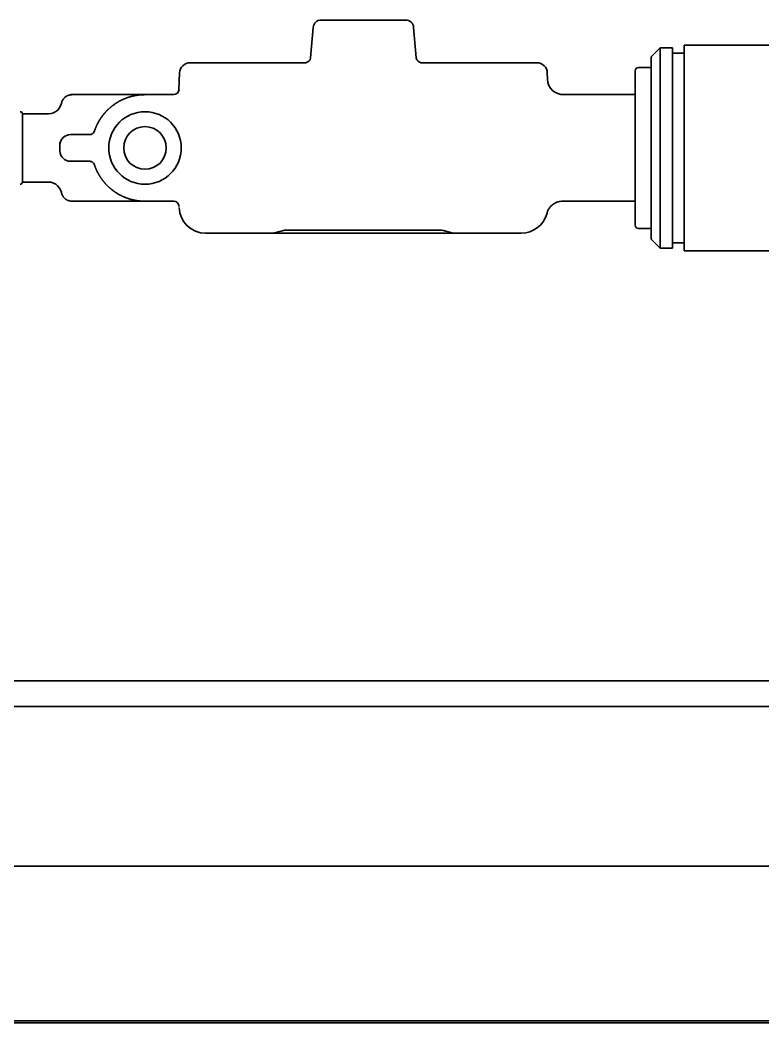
# Model space of a CAD drawing. Extents: x 6336 to 10269, y -393 to 2899.
# Drawn here: x 8529 to 8598.8, y 2093.8 to 2187.9 of the extents above; entities that cross this region are included whole.
import ezdxf

# ---------------------------------------------------------------- set-up
doc = ezdxf.new("R2010")
doc.units = 0
doc.header["$LTSCALE"] = 5
doc.layers.add('1', color=7, linetype='CONTINUOUS', true_color=0xffffff)

msp = doc.modelspace()

# ---------------------------------------------------------------- linework, layer by layer
at = {"layer": '1', "color": 7, "linetype": 'Continuous', "lineweight": 35}
for p, q in [((8557.31, 2187.926), (8565.236, 2187.926)), ((8556.313, 2184.383), (8556.563, 2187.241)), ((8565.983, 2187.241), (8566.233, 2184.383)), ((8589.123, 2185.326), (8588.273, 2184.476)), ((8590.273, 2185.326), (8589.123, 2185.326)), ((8589.123, 2185.326), (8589.123, 2166.526)), ((8590.273, 2185.326), (8590.273, 2166.526)), ((8591.373, 2185.576), (8591.373, 2166.276)), ((8601.773, 2185.576), (8591.373, 2185.576)), ((8588.273, 2184.476), (8588.273, 2167.376)), ((8591.373, 2184.826), (8590.273, 2184.826)), ((8545.018, 2183.926), (8546.017, 2183.926)), ((8546.017, 2183.926), (8555.922, 2183.926)), ((8566.624, 2183.926), (8576.528, 2183.926)), ((8576.528, 2183.926), (8577.528, 2183.926)), ((8586.773, 2168.676), (8586.773, 2183.176)), ((8588.273, 2183.476), (8587.073, 2183.476)), ((8544.019, 2182.961), (8543.964, 2181.409)), ((8578.527, 2182.961), (8578.548, 2182.374)), ((8540.773, 2180.926), (8533.768, 2180.926)), ((8543.465, 2180.926), (8540.773, 2180.926)), ((8586.773, 2180.926), (8580.047, 2180.926)), ((8531.708, 2179.126), (8529.273, 2179.126)), ((8529.273, 2179.126), (8529.273, 2172.726)), ((8532.783, 2176.211), (8532.791, 2176.442)), ((8532.773, 2175.926), (8532.783, 2176.211)), ((8532.783, 2175.641), (8532.773, 2175.926)), ((8532.79, 2175.442), (8532.79, 2175.437)), ((8529.273, 2172.726), (8531.708, 2172.726)), ((8533.768, 2170.926), (8540.773, 2170.926)), ((8540.773, 2170.926), (8543.465, 2170.926)), ((8579.956, 2170.926), (8586.773, 2170.926)), ((8554.117, 2168.217), (8568.428, 2168.217)), ((8587.073, 2168.376), (8588.273, 2168.376)), ((8552.705, 2167.926), (8546.466, 2167.926)), ((8554.09, 2167.926), (8552.705, 2167.926)), ((8568.456, 2167.926), (8554.09, 2167.926)), ((8569.841, 2167.926), (8568.456, 2167.926)), ((8576.079, 2167.926), (8569.841, 2167.926)), ((8588.273, 2167.376), (8589.123, 2166.526)), ((8589.123, 2166.526), (8590.273, 2166.526)), ((8590.273, 2167.026), (8591.373, 2167.026)), ((8591.373, 2166.276), (8601.773, 2166.276)), ((8615.582, 2125.926), (8430.073, 2125.926)), ((8617.48, 2123.526), (8463.373, 2123.526)), ((8617.48, 2108.526), (8463.373, 2108.526)), ((8680.923, 2094.037), (8459.92, 2094.037)), ((8680.923, 2093.83), (8459.92, 2093.83))]:
    msp.add_line(p, q, dxfattribs=at)
for radius in [3.4, 2]:
    msp.add_circle((8540.773, 2175.926), radius, dxfattribs=at)
for centre, radius, start, end in [((8557.31, 2187.176), 0.75, 90, 175), ((8565.236, 2187.176), 0.75, 5, 90), ((8555.815, 2184.426), 0.5, 270, 355), ((8566.731, 2184.426), 0.5, 185, 270), ((8545.018, 2182.926), 1, 90, 178), ((8577.528, 2182.926), 1, 2, 90), ((8587.073, 2183.176), 0.3, 90, 180), ((8580.047, 2182.426), 1.5, 182, 271.71043), ((8543.465, 2181.426), 0.5, 269.344, 358), ((8529.073, 2179.126), 0.2, 0, 96.93646), ((8533.782, 2176.176), 1, 90, 178), ((8533.782, 2175.676), 1, 182.00027, 270), ((8529.073, 2172.726), 0.2, 263.06354, 0), ((8543.465, 2170.426), 0.5, 2, 90.36253), ((8546.466, 2170.426), 2.5, 182, 270), ((8576.078, 2170.428), 2.502, 270.02134, 345.54153), ((8587.073, 2168.676), 0.3, 180, 270)]:
    msp.add_arc(centre, radius, start, end, dxfattribs=at)
for centre, major_axis, start_param, end_param in [((8531.709, 2180.376), (-1.249, 0.04), 1.602904, 3.141573), ((8531.709, 2171.476), (-1.249, -0.04), 3.141612, 4.681404)]:
    msp.add_ellipse(centre, major_axis=major_axis, ratio=1, start_param=start_param, end_param=end_param, dxfattribs=at)
for points, degree in [([(8533.937, 2180.926), (8533.12, 2180.875), (8532.931, 2180.114)], 2), ([(8535.559, 2177.176), (8535.578, 2177.176), (8535.616, 2177.178), (8535.669, 2177.188), (8535.718, 2177.201), (8535.763, 2177.219), (8535.789, 2177.232), (8535.802, 2177.239)], 3), ([(8532.931, 2171.739), (8533.153, 2170.951), (8533.937, 2170.926)], 2)]:
    msp.add_open_spline(points, degree=degree, dxfattribs=at)
for points, knots in [([(8536.033, 2177.517), (8536.038, 2177.532), (8536.048, 2177.561), (8536.063, 2177.604), (8536.079, 2177.648), (8536.095, 2177.691), (8536.111, 2177.734), (8536.128, 2177.777), (8536.145, 2177.819), (8536.163, 2177.862), (8536.181, 2177.904), (8536.199, 2177.946), (8536.218, 2177.988), (8536.237, 2178.029), (8536.256, 2178.071), (8536.276, 2178.112), (8536.296, 2178.153), (8536.316, 2178.193), (8536.337, 2178.234), (8536.358, 2178.274), (8536.38, 2178.314), (8536.402, 2178.354), (8536.424, 2178.394), (8536.447, 2178.433), (8536.469, 2178.472), (8536.493, 2178.511), (8536.516, 2178.549), (8536.54, 2178.588), (8536.564, 2178.626), (8536.589, 2178.663), (8536.613, 2178.701), (8536.639, 2178.738), (8536.664, 2178.775), (8536.69, 2178.812), (8536.716, 2178.848), (8536.742, 2178.885), (8536.769, 2178.921), (8536.796, 2178.956), (8536.823, 2178.992), (8536.85, 2179.027), (8536.878, 2179.062), (8536.906, 2179.096), (8536.934, 2179.13), (8536.963, 2179.164), (8536.992, 2179.198), (8537.021, 2179.231), (8537.051, 2179.265), (8537.08, 2179.297), (8537.11, 2179.33), (8537.14, 2179.362), (8537.171, 2179.394), (8537.202, 2179.426), (8537.233, 2179.457), (8537.264, 2179.488), (8537.295, 2179.519), (8537.327, 2179.549), (8537.359, 2179.579), (8537.391, 2179.609), (8537.423, 2179.638), (8537.456, 2179.667), (8537.489, 2179.696), (8537.522, 2179.725), (8537.555, 2179.753), (8537.588, 2179.781), (8537.622, 2179.808), (8537.656, 2179.836), (8537.69, 2179.863), (8537.724, 2179.889), (8537.759, 2179.915), (8537.793, 2179.941), (8537.828, 2179.967), (8537.863, 2179.992), (8537.898, 2180.017), (8537.934, 2180.042), (8537.969, 2180.066), (8538.005, 2180.09), (8538.041, 2180.114), (8538.077, 2180.137), (8538.113, 2180.16), (8538.149, 2180.183), (8538.186, 2180.205), (8538.223, 2180.227), (8538.26, 2180.249), (8538.297, 2180.27), (8538.334, 2180.291), (8538.371, 2180.311), (8538.408, 2180.332), (8538.446, 2180.352), (8538.483, 2180.371), (8538.521, 2180.39), (8538.559, 2180.409), (8538.597, 2180.428), (8538.635, 2180.446), (8538.674, 2180.464), (8538.712, 2180.482), (8538.75, 2180.499), (8538.789, 2180.516), (8538.828, 2180.532), (8538.866, 2180.548), (8538.905, 2180.564), (8538.944, 2180.58), (8538.983, 2180.595), (8539.022, 2180.61), (8539.062, 2180.624), (8539.101, 2180.638), (8539.14, 2180.652), (8539.18, 2180.666), (8539.219, 2180.679), (8539.259, 2180.691), (8539.298, 2180.704), (8539.338, 2180.716), (8539.378, 2180.728), (8539.418, 2180.739), (8539.457, 2180.75), (8539.497, 2180.761), (8539.537, 2180.771), (8539.577, 2180.781), (8539.617, 2180.791), (8539.657, 2180.8), (8539.697, 2180.809), (8539.738, 2180.818), (8539.778, 2180.826), (8539.818, 2180.834), (8539.858, 2180.842), (8539.898, 2180.849), (8539.939, 2180.856), (8539.979, 2180.863), (8540.019, 2180.869), (8540.059, 2180.875), (8540.1, 2180.881), (8540.14, 2180.886), (8540.18, 2180.891), (8540.22, 2180.896), (8540.261, 2180.9), (8540.301, 2180.904), (8540.341, 2180.907), (8540.381, 2180.911), (8540.421, 2180.914), (8540.462, 2180.916), (8540.502, 2180.919), (8540.542, 2180.921), (8540.582, 2180.923), (8540.622, 2180.924), (8540.662, 2180.925), (8540.702, 2180.926), (8540.739, 2180.926), (8540.763, 2180.926), (8540.774, 2180.926)], [0, 0, 0, 0, 0.0051354, 0.0102658, 0.0153914, 0.0205121, 0.0256279, 0.0307388, 0.0358449, 0.040946, 0.0460422, 0.0511336, 0.0562201, 0.0613016, 0.0663783, 0.0714501, 0.076517, 0.0815791, 0.0866362, 0.0916884, 0.0967358, 0.1017783, 0.1068158, 0.1118485, 0.1168763, 0.1218993, 0.1269173, 0.1319304, 0.1369387, 0.1419421, 0.1469406, 0.1519341, 0.1569229, 0.1619067, 0.1668856, 0.1718597, 0.1768288, 0.1817931, 0.1867525, 0.191707, 0.1966566, 0.2016014, 0.2065412, 0.2114762, 0.2164063, 0.2213315, 0.2262518, 0.2311672, 0.2360777, 0.2409834, 0.2458842, 0.2507801, 0.2556711, 0.2605572, 0.2654384, 0.2703148, 0.2751862, 0.2800528, 0.2849145, 0.2897714, 0.2946233, 0.2994704, 0.3043125, 0.3091498, 0.3139822, 0.3188097, 0.3236324, 0.3284501, 0.333263, 0.338071, 0.3428741, 0.3476724, 0.3524657, 0.3572542, 0.3620378, 0.3668165, 0.3715903, 0.3763593, 0.3811233, 0.3858825, 0.3906368, 0.3953863, 0.4001308, 0.4048705, 0.4096053, 0.4143352, 0.4190602, 0.4237804, 0.4284956, 0.433206, 0.4379116, 0.4426122, 0.4473079, 0.4519988, 0.4566848, 0.461366, 0.4660422, 0.4707136, 0.4753801, 0.4800417, 0.4846984, 0.4893503, 0.4939973, 0.4986394, 0.5032766, 0.507909, 0.5125364, 0.517159, 0.5217768, 0.5263896, 0.5309976, 0.5356007, 0.5401989, 0.5447923, 0.5493807, 0.5539643, 0.5585431, 0.5631169, 0.5676859, 0.57225, 0.5768092, 0.5813636, 0.5859131, 0.5904577, 0.5949974, 0.5995323, 0.6040623, 0.6085874, 0.6131076, 0.617623, 0.6221335, 0.6266391, 0.6311399, 0.6356358, 0.6401268, 0.6446129, 0.6490942, 0.6535706, 0.6580421, 0.6625088, 0.6669706, 0.6714275, 0.6758796, 0.6803267, 0.684769, 0.6892065, 0.6927374, 0.6927374, 0.6927374, 0.6927374]), ([(8535.802, 2177.239), (8535.855, 2177.269), (8535.904, 2177.309), (8535.983, 2177.404), (8536.013, 2177.459), (8536.033, 2177.517)], [0, 0, 0, 0, 0.5, 0.5, 1, 1, 1, 1]), ([(8533.782, 2177.176), (8533.782, 2177.176), (8533.82, 2177.176), (8533.985, 2177.176), (8534.251, 2177.176), (8534.61, 2177.176), (8535.05, 2177.176), (8535.385, 2177.176), (8535.559, 2177.176)], [0, 0, 0, 0, 0.166853, 0.330789, 0.494535, 0.660664, 0.82941, 1, 1, 1, 1]), ([(8535.559, 2174.676), (8535.386, 2174.676), (8535.051, 2174.676), (8534.61, 2174.676), (8534.254, 2174.676), (8533.991, 2174.676), (8533.822, 2174.676), (8533.782, 2174.676), (8533.782, 2174.676)], [0, 0, 0, 0, 0.170153, 0.338815, 0.505661, 0.664621, 0.826311, 1, 1, 1, 1]), ([(8535.802, 2174.613), (8535.799, 2174.615), (8535.793, 2174.618), (8535.785, 2174.622), (8535.777, 2174.626), (8535.769, 2174.63), (8535.76, 2174.634), (8535.752, 2174.637), (8535.743, 2174.641), (8535.735, 2174.644), (8535.727, 2174.647), (8535.718, 2174.65), (8535.71, 2174.653), (8535.701, 2174.655), (8535.693, 2174.658), (8535.684, 2174.66), (8535.676, 2174.662), (8535.667, 2174.664), (8535.659, 2174.666), (8535.65, 2174.668), (8535.642, 2174.669), (8535.633, 2174.671), (8535.625, 2174.672), (8535.617, 2174.673), (8535.608, 2174.674), (8535.6, 2174.674), (8535.592, 2174.675), (8535.583, 2174.676), (8535.575, 2174.676), (8535.567, 2174.676), (8535.561, 2174.676), (8535.559, 2174.676)], [0, 0, 0, 0, 0.033325, 0.06648, 0.099493, 0.132392, 0.165206, 0.197965, 0.230696, 0.26343, 0.296195, 0.32902, 0.361934, 0.394967, 0.428145, 0.461498, 0.495053, 0.528836, 0.562875, 0.597195, 0.631821, 0.666778, 0.702091, 0.737781, 0.773873, 0.810387, 0.847344, 0.884764, 0.922668, 0.961074, 1, 1, 1, 1]), ([(8536.033, 2174.335), (8536.013, 2174.394), (8535.983, 2174.448), (8535.904, 2174.543), (8535.855, 2174.583), (8535.802, 2174.613)], [0, 0, 0, 0, 0.5, 0.5, 1, 1, 1, 1]), ([(8536.033, 2174.335), (8536.038, 2174.321), (8536.048, 2174.291), (8536.063, 2174.248), (8536.079, 2174.205), (8536.095, 2174.161), (8536.111, 2174.118), (8536.128, 2174.075), (8536.145, 2174.033), (8536.163, 2173.99), (8536.181, 2173.948), (8536.199, 2173.906), (8536.218, 2173.864), (8536.237, 2173.823), (8536.256, 2173.782), (8536.276, 2173.74), (8536.296, 2173.699), (8536.316, 2173.659), (8536.337, 2173.618), (8536.358, 2173.578), (8536.38, 2173.538), (8536.402, 2173.498), (8536.424, 2173.459), (8536.447, 2173.419), (8536.469, 2173.38), (8536.493, 2173.342), (8536.516, 2173.303), (8536.54, 2173.265), (8536.564, 2173.227), (8536.589, 2173.189), (8536.613, 2173.151), (8536.639, 2173.114), (8536.664, 2173.077), (8536.69, 2173.04), (8536.716, 2173.004), (8536.742, 2172.968), (8536.769, 2172.932), (8536.796, 2172.896), (8536.823, 2172.861), (8536.85, 2172.825), (8536.878, 2172.791), (8536.906, 2172.756), (8536.934, 2172.722), (8536.963, 2172.688), (8536.992, 2172.654), (8537.021, 2172.621), (8537.051, 2172.588), (8537.08, 2172.555), (8537.11, 2172.522), (8537.14, 2172.49), (8537.171, 2172.458), (8537.202, 2172.427), (8537.233, 2172.395), (8537.264, 2172.364), (8537.295, 2172.334), (8537.327, 2172.303), (8537.359, 2172.273), (8537.391, 2172.243), (8537.423, 2172.214), (8537.456, 2172.185), (8537.489, 2172.156), (8537.522, 2172.127), (8537.555, 2172.099), (8537.588, 2172.071), (8537.622, 2172.044), (8537.656, 2172.017), (8537.69, 2171.99), (8537.724, 2171.963), (8537.759, 2171.937), (8537.793, 2171.911), (8537.828, 2171.885), (8537.863, 2171.86), (8537.898, 2171.835), (8537.934, 2171.81), (8537.969, 2171.786), (8538.005, 2171.762), (8538.041, 2171.738), (8538.077, 2171.715), (8538.113, 2171.692), (8538.149, 2171.67), (8538.186, 2171.647), (8538.223, 2171.625), (8538.26, 2171.604), (8538.297, 2171.582), (8538.334, 2171.561), (8538.371, 2171.541), (8538.408, 2171.521), (8538.446, 2171.501), (8538.483, 2171.481), (8538.521, 2171.462), (8538.559, 2171.443), (8538.597, 2171.424), (8538.635, 2171.406), (8538.674, 2171.388), (8538.712, 2171.371), (8538.75, 2171.353), (8538.789, 2171.336), (8538.828, 2171.32), (8538.866, 2171.304), (8538.905, 2171.288), (8538.944, 2171.272), (8538.983, 2171.257), (8539.022, 2171.242), (8539.062, 2171.228), (8539.101, 2171.214), (8539.14, 2171.2), (8539.18, 2171.187), (8539.219, 2171.174), (8539.259, 2171.161), (8539.298, 2171.148), (8539.338, 2171.136), (8539.378, 2171.125), (8539.418, 2171.113), (8539.457, 2171.102), (8539.497, 2171.091), (8539.537, 2171.081), (8539.577, 2171.071), (8539.617, 2171.061), (8539.657, 2171.052), (8539.697, 2171.043), (8539.738, 2171.034), (8539.778, 2171.026), (8539.818, 2171.018), (8539.858, 2171.01), (8539.898, 2171.003), (8539.939, 2170.996), (8539.979, 2170.99), (8540.019, 2170.983), (8540.059, 2170.977), (8540.1, 2170.972), (8540.14, 2170.966), (8540.18, 2170.961), (8540.22, 2170.957), (8540.261, 2170.952), (8540.301, 2170.948), (8540.341, 2170.945), (8540.381, 2170.941), (8540.421, 2170.938), (8540.462, 2170.936), (8540.502, 2170.933), (8540.542, 2170.931), (8540.582, 2170.93), (8540.622, 2170.928), (8540.662, 2170.927), (8540.702, 2170.927), (8540.739, 2170.926), (8540.763, 2170.926), (8540.774, 2170.926)], [0, 0, 0, 0, 0.0051354, 0.0102658, 0.0153914, 0.0205121, 0.0256279, 0.0307388, 0.0358449, 0.040946, 0.0460422, 0.0511336, 0.0562201, 0.0613016, 0.0663783, 0.0714501, 0.076517, 0.0815791, 0.0866362, 0.0916884, 0.0967358, 0.1017783, 0.1068158, 0.1118485, 0.1168763, 0.1218993, 0.1269173, 0.1319304, 0.1369387, 0.1419421, 0.1469406, 0.1519341, 0.1569229, 0.1619067, 0.1668856, 0.1718597, 0.1768288, 0.1817931, 0.1867525, 0.191707, 0.1966566, 0.2016014, 0.2065412, 0.2114762, 0.2164063, 0.2213315, 0.2262518, 0.2311672, 0.2360777, 0.2409834, 0.2458842, 0.2507801, 0.2556711, 0.2605572, 0.2654384, 0.2703148, 0.2751862, 0.2800528, 0.2849145, 0.2897714, 0.2946233, 0.2994704, 0.3043125, 0.3091498, 0.3139822, 0.3188097, 0.3236324, 0.3284501, 0.333263, 0.338071, 0.3428741, 0.3476724, 0.3524657, 0.3572542, 0.3620378, 0.3668165, 0.3715903, 0.3763593, 0.3811233, 0.3858825, 0.3906368, 0.3953863, 0.4001308, 0.4048705, 0.4096053, 0.4143352, 0.4190602, 0.4237804, 0.4284956, 0.433206, 0.4379116, 0.4426122, 0.4473079, 0.4519988, 0.4566848, 0.461366, 0.4660422, 0.4707136, 0.4753801, 0.4800417, 0.4846984, 0.4893503, 0.4939973, 0.4986394, 0.5032766, 0.507909, 0.5125364, 0.517159, 0.5217768, 0.5263896, 0.5309976, 0.5356007, 0.5401989, 0.5447923, 0.5493807, 0.5539643, 0.5585431, 0.5631169, 0.5676859, 0.57225, 0.5768092, 0.5813636, 0.5859131, 0.5904577, 0.5949974, 0.5995323, 0.6040623, 0.6085874, 0.6131076, 0.617623, 0.6221335, 0.6266391, 0.6311399, 0.6356358, 0.6401268, 0.6446129, 0.6490942, 0.6535706, 0.6580421, 0.6625088, 0.6669706, 0.6714275, 0.6758796, 0.6803267, 0.684769, 0.6892065, 0.6927374, 0.6927374, 0.6927374, 0.6927374]), ([(8578.501, 2169.804), (8578.501, 2169.804), (8578.502, 2169.806), (8578.505, 2169.818), (8578.512, 2169.843), (8578.528, 2169.897), (8578.578, 2170.039), (8578.728, 2170.329), (8579.046, 2170.66), (8579.504, 2170.886), (8579.806, 2170.919), (8579.956, 2170.926)], [0, 0, 0, 0, 0.014549, 0.04498, 0.064172, 0.085459, 0.140153, 0.279462, 0.557011, 0.788323, 1, 1, 1, 1]), ([(8552.706, 2167.929), (8552.715, 2167.928), (8552.797, 2167.921), (8552.952, 2167.954), (8553.233, 2168.025), (8553.574, 2168.143), (8553.935, 2168.218), (8554.088, 2168.214), (8554.117, 2168.213)], [0, 0, 0, 0, 0.01677, 0.159489, 0.353717, 0.740798, 0.95113, 1, 1, 1, 1]), ([(8568.429, 2168.214), (8568.445, 2168.215), (8568.545, 2168.221), (8568.754, 2168.188), (8569.114, 2168.099), (8569.438, 2167.994), (8569.698, 2167.916), (8569.839, 2167.93), (8569.86, 2167.933)], [0, 0, 0, 0, 0.025697, 0.168939, 0.354844, 0.731666, 0.959919, 1, 1, 1, 1])]:
    msp.add_open_spline(points, degree=3, knots=knots, dxfattribs=at)

doc.saveas('drawing.dxf')
